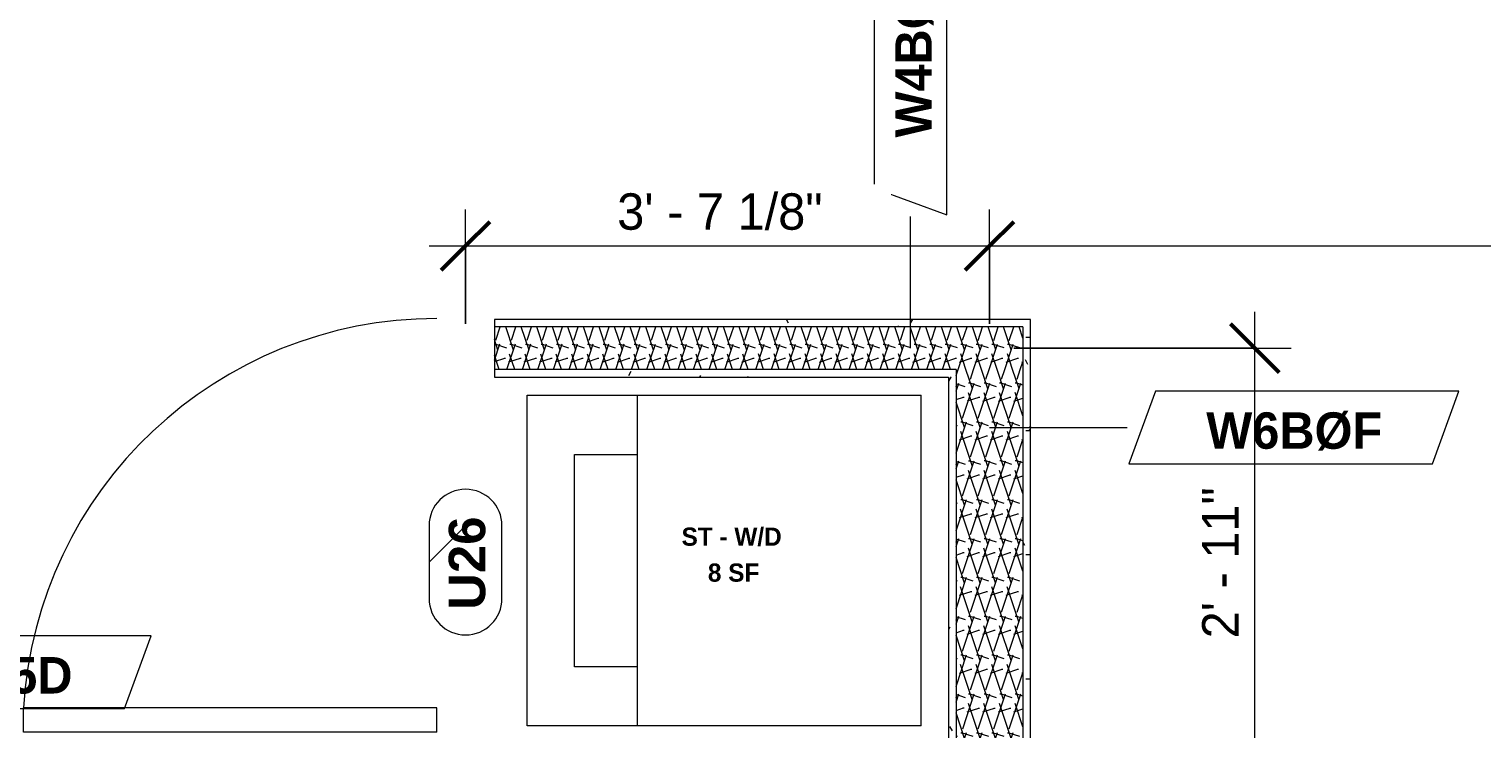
# Model space of a CAD drawing. Header units: inches. Extents: x -4058 to -1781, y 9814 to 12289.
# Drawn here: x -3128.5 to -3008.9, y 11920.4 to 11978 of the extents above; entities that cross this region are included whole.
import ezdxf

# ---------------------------------------------------------------- set-up
doc = ezdxf.new("R2010")
doc.units = ezdxf.units.IN
doc.header["$MEASUREMENT"] = 0
for name, color, linetype, lineweight in [('A-ANNO-DIMS', 211, 'Continuous', 9), ('A-ANNO-DIMS-32', 211, 'Continuous', 9), ('A-AREA-IDEN', 2, 'Continuous', 9), ('A-DOOR-2', 31, 'Continuous', 9), ('A-DOOR-IDEN', 31, 'Continuous', 9), ('A-WALL-2', 113, 'Continuous', 9), ('A-WALL-IDEN', 211, 'Continuous', 9), ('A-WALL-PATT-1', 9, 'Continuous', 9), ('P-SANR-FIXT', 6, 'Continuous', 9)]:
    doc.layers.add(name, color=color, linetype=linetype, lineweight=lineweight)
doc.styles.add('Arial_B', font='arialbd.ttf', dxfattribs={"height": 3})
doc.styles.add('Century Gothic', font='ufonts.com_century-gothic.ttf', dxfattribs={"height": 3})
doc.styles.add('Century Gothic_B', font='GOTHICB.TTF', dxfattribs={"height": 3})
doc.styles.add('Century Gothic_B_1', font='GOTHICB.TTF', dxfattribs={"height": 1.5})
doc.dimstyles.new('THE_DIMENSION_STRING', dxfattribs={"dimscale": 12, "dimtxt": 3.132505, "dimasz": 0.333333, "dimexe": 0.25, "dimexo": 0.166667, "dimgap": 0.041667, "dimtad": 1, "dimdec": 4, "dimrnd": 0.0625, "dimzin": 3, "dimdsep": 46, "dimlunit": 4, "dimtxsty": 'Century Gothic', "dimblk1": 'OBLIQUE', "dimblk2": 'OBLIQUE', "dimsah": 1, "dimcen": 0.09, "dimdle": 0.25, "dimazin": 0, "dimtfac": 1, "dimtdec": 4, "dimtix": 1, "dimtmove": 0, "dimatfit": 3, "dimfxl": 1, "dimtvp": 1, "dimtfill": 1, "dimfrac": 2, "dimtolj": 1, "dimtzin": 0, "dimarcsym": 2})
doc.dimstyles.new('THE_DIMENSION_STRING_2', dxfattribs={"dimscale": 12, "dimtxt": 3.132505, "dimasz": 0.333333, "dimexe": 0.25, "dimexo": 0.166667, "dimgap": 0.041667, "dimtad": 1, "dimdec": 4, "dimrnd": 0.0625, "dimzin": 3, "dimdsep": 46, "dimlunit": 4, "dimtxsty": 'Century Gothic', "dimblk1": 'OBLIQUE', "dimblk2": 'OBLIQUE', "dimsah": 1, "dimcen": 0.09, "dimdle": 0.25, "dimazin": 0, "dimtfac": 1, "dimtdec": 4, "dimtix": 1, "dimtmove": 0, "dimatfit": 3, "dimfxl": 1, "dimtvp": 1, "dimtfill": 1, "dimfrac": 2, "dimtolj": 1, "dimtzin": 0, "dimarcsym": 2})
pattern_1 = [(0, (0, 0), (10.24, 2.56), [0.422, -7.258, 0.422, -7.258, -40.96]), (0, (0, 0), (10.24, 2.56), [-15.36, 0.422, -14.938, 0.422, -7.258, -17.92]), (0, (0, 0), (10.24, 2.56), [-38.4, 0.422, -4.698, 0.422, -12.378]), (120, (3.84, 1.28), (-7.33702503, 7.58810013), [0.422, -7.258, 0.422, -7.258, -40.96]), (120, (3.84, 1.28), (-7.33702503, 7.58810013), [-15.36, 0.422, -14.938, 0.422, -7.258, -17.92]), (120, (3.84, 1.28), (-7.33702503, 7.58810013), [-38.4, 0.422, -4.698, 0.422, -12.378]), (240, (5.12, 6.4), (-2.90297497, -10.14810013), [0.422, -7.258, 0.422, -7.258, -40.96]), (240, (5.12, 6.4), (-2.90297497, -10.14810013), [-15.36, 0.422, -14.938, 0.422, -7.258, -17.92]), (240, (5.12, 6.4), (-2.90297497, -10.14810013), [-38.4, 0.422, -4.698, 0.422, -12.378])]
pattern_2 = [(161.57, (0.16, 0.16), (-1.279773737, -0.000426766), [0, -9.107, 1.011, 0]), (18.43, (-0.16, 0.16), (-1.279773737, 0.000426766), [0, -9.107, 1.011, 0]), (108.43, (0.16, 0.16), (0.639452382, -3.199964008), [3.035, -7.083]), (71.57, (-0.16, 0.16), (0.639452382, 3.199964008), [3.035, -7.083])]

# ---------------------------------------------------------------- blocks, each defined once
blk = doc.blocks.new('SWING - SINGLE - FLUSH - SWING - OFFSET PIVOT - 34_ x 80_ - DRYWALL FRAME-3983854-UNITS PLANS - 3RD FLOOR')
at = {"layer": 'A-DOOR-2'}
for p, q in [((15, -2.37), (15, -36.38)), ((17, -2.37), (15, -2.37)), ((17, -2.37), (17, -36.38)), ((17, -36.38), (15, -36.38))]:
    blk.add_line(p, q, dxfattribs=at)
blk.add_arc((17, -2.37), 34.07, 180, 266.6343, dxfattribs=at)
blk = doc.blocks.new('Stacked Washer and Dryer - 26_x25_ - Private-1352637-UNITS PLANS - 3RD FLOOR')
at = {"layer": 'P-SANR-FIXT'}
for p, q in [((0, 13.625), (32.4375, 13.625)), ((0, 13.625), (0, -13.625)), ((23.34375, 13.625), (23.34375, -13.625)), ((32.4375, 13.625), (32.4375, -13.625)), ((23.34375, 8.75), (28.53125, 8.75)), ((28.53125, 8.75), (28.53125, -8.75)), ((28.53125, -8.75), (23.34375, -8.75)), ((32.4375, -13.625), (0, -13.625))]:
    blk.add_line(p, q, dxfattribs=at)
blk = doc.blocks.new('DIMBLOCK124-UNITS PLANS - 3RD FLOOR')
at = {"layer": 'A-ANNO-DIMS-32'}
for p, q in [((-3027.55, 11916.74), (-3027.55, 11954.74)), ((-3047.4, 11951.74), (-3024.55, 11951.74)), ((-3027.55, 11951.74), (-3047.4, 11951.74)), ((-3028.37, 11916.74), (-3024.55, 11916.74)), ((-3027.55, 11916.74), (-3028.37, 11916.74))]:
    blk.add_line(p, q, dxfattribs=at)
at = {"layer": 'A-ANNO-DIMS-32', "lineweight": 50}
for p, q in [((-3027.55, 11951.74), (-3029.55, 11953.74)), ((-3027.55, 11951.74), (-3025.55, 11949.74)), ((-3027.55, 11916.74), (-3029.55, 11918.74)), ((-3027.55, 11916.74), (-3025.55, 11914.74))]:
    blk.add_line(p, q, dxfattribs=at)
at = {"layer": 'A-ANNO-DIMS-32', "color": 0, "insert": (-3031.89, 11927.83), "char_height": 3, "width": 15.394, "attachment_point": 1, "rotation": 90, "line_spacing_factor": 0.984502, "style": 'Century Gothic', "bg_fill": 3, "box_fill_scale": 1.25, "bg_fill_color": 256, "bg_fill_true_color": 13158600, "bg_fill_transparency": 0}
blk.add_mtext('2\' - 11"', dxfattribs=at)
blk = doc.blocks.new('_Oblique')
at = {"color": 0, "linetype": 'ByBlock', "lineweight": -2}
blk.add_line((-0.5, -0.5), (0.5, 0.5), dxfattribs=at)
blk = doc.blocks.new('Wall Tag - Arch Wall-3956453-UNITS PLANS - 3RD FLOOR')
at = {"layer": 'A-WALL-IDEN'}
for p, q in [((-0.3561, 0.0937), (-0.4244, -0.0937)), ((0.4244, 0.0937), (-0.3561, 0.0937)), ((0.3561, -0.0937), (0.4244, 0.0937)), ((-0.4244, -0.0937), (0.3561, -0.0937))]:
    blk.add_line(p, q, dxfattribs=at)
blk = doc.blocks.new('Door Tag - Type Mark-2601225-UNITS PLANS - 3RD FLOOR')
at = {"layer": 'A-DOOR-IDEN'}
for p, q in [((0.09375, 0.09375), (-0.09375, 0.09375)), ((-0.09375, -0.09375), (0.09375, -0.09375))]:
    blk.add_line(p, q, dxfattribs=at)
for centre, start, end in [((-0.09375, 0), 90, 270), ((0.09375, 0), 270, 90)]:
    blk.add_arc(centre, 0.09375, start, end, dxfattribs=at)
blk = doc.blocks.new('DIMBLOCK376-UNITS PLANS - 3RD FLOOR')
at = {"layer": 'A-ANNO-DIMS-32'}
for p, q in [((-3092.52, 11953.74), (-3092.52, 11963.16)), ((-3049.4, 11953.74), (-3049.4, 11963.16)), ((-3095.52, 11960.16), (-3049.4, 11960.16)), ((-3092.52, 11960.16), (-3092.52, 11953.74)), ((-3049.4, 11960.16), (-3049.4, 11953.74))]:
    blk.add_line(p, q, dxfattribs=at)
at = {"layer": 'A-ANNO-DIMS-32', "lineweight": 50}
for p, q in [((-3092.52, 11960.16), (-3090.52, 11962.16)), ((-3049.4, 11960.16), (-3047.4, 11962.16)), ((-3092.52, 11960.16), (-3094.52, 11958.16)), ((-3049.4, 11960.16), (-3051.4, 11958.16))]:
    blk.add_line(p, q, dxfattribs=at)
at = {"layer": 'A-ANNO-DIMS-32', "color": 0, "insert": (-3080.04, 11964.5), "char_height": 3, "width": 21.7784, "attachment_point": 1, "line_spacing_factor": 0.984502, "style": 'Century Gothic', "bg_fill": 3, "box_fill_scale": 1.25, "bg_fill_color": 256, "bg_fill_true_color": 13158600, "bg_fill_transparency": 0}
blk.add_mtext('3\' - 7 1/8"', dxfattribs=at)
blk = doc.blocks.new('DIMBLOCK377-UNITS PLANS - 3RD FLOOR')
at = {"layer": 'A-ANNO-DIMS-32'}
for p, q in [((-3049.4, 11953.74), (-3049.4, 11963.16)), ((-3049.4, 11960.16), (-2932.52, 11960.16)), ((-3049.4, 11960.16), (-3049.4, 11953.74)), ((-2935.52, 11960.98), (-2935.52, 11957.16)), ((-2935.52, 11960.16), (-2935.52, 11960.98))]:
    blk.add_line(p, q, dxfattribs=at)
at = {"layer": 'A-ANNO-DIMS-32', "lineweight": 50}
for p, q in [((-3049.4, 11960.16), (-3047.4, 11962.16)), ((-2935.52, 11960.16), (-2933.52, 11962.16)), ((-3049.4, 11960.16), (-3051.4, 11958.16)), ((-2935.52, 11960.16), (-2937.52, 11958.16))]:
    blk.add_line(p, q, dxfattribs=at)
at = {"layer": 'A-ANNO-DIMS-32', "color": 0, "insert": (-3001.54, 11964.5), "char_height": 3, "width": 21.7784, "attachment_point": 1, "line_spacing_factor": 0.984502, "style": 'Century Gothic', "bg_fill": 3, "box_fill_scale": 1.25, "bg_fill_color": 256, "bg_fill_true_color": 13158600, "bg_fill_transparency": 0}
blk.add_mtext('9\' - 5 7/8"', dxfattribs=at)

msp = doc.modelspace()

# ---------------------------------------------------------------- hatches: boundary and pattern name
at = {"layer": 'A-WALL-PATT-1'}
h = msp.add_hatch(dxfattribs=at)
h.set_pattern_fill('FP_1', color=256, style=0, pattern_type=2)
h.set_pattern_definition(pattern_1)
h.paths.add_polyline_path([(-3046.64874, 11953.4894), (-3046.02374, 11953.4894), (-3046.02374, 11954.1144), (-3090.14874, 11954.1144), (-3090.14874, 11953.4894), (-3048.7795, 11953.4894)], flags=0)
h = msp.add_hatch(dxfattribs=at)
h.set_pattern_fill('FP_5', color=256, style=0, pattern_type=2)
h.set_pattern_definition(pattern_2)
h.paths.add_polyline_path([(-3046.64874, 11949.9894), (-3046.64874, 11953.4894), (-3090.14874, 11953.4894), (-3090.14874, 11949.9894), (-3048.7795, 11949.9894)], flags=0)
h = msp.add_hatch(dxfattribs=at)
h.set_pattern_fill('FP_1', color=256, style=0, pattern_type=2)
h.set_pattern_definition(pattern_1)
h.paths.add_polyline_path([(-3046.02374, 11919.1144), (-3046.02374, 11953.4894), (-3046.64874, 11953.4894), (-3046.64874, 11919.1144)], flags=0)
h = msp.add_hatch(dxfattribs=at)
h.set_pattern_fill('FP_1', color=256, style=0, pattern_type=2)
h.set_pattern_definition(pattern_1)
h.paths.add_polyline_path([(-3052.77374, 11949.3644), (-3052.14874, 11949.3644), (-3052.14874, 11949.9894), (-3090.14874, 11949.9894), (-3090.14874, 11949.3644)], flags=0)
h = msp.add_hatch(dxfattribs=at)
h.set_pattern_fill('FP_1', color=256, style=0, pattern_type=2)
h.set_pattern_definition(pattern_1)
h.paths.add_polyline_path([(-3052.77374, 11918.4894), (-3052.14874, 11918.4894), (-3052.14874, 11949.3644), (-3052.77374, 11949.3644), (-3052.77374, 11919.1144)], flags=0)
h = msp.add_hatch(dxfattribs=at)
h.set_pattern_fill('FP_5', color=256, style=0, pattern_type=2)
h.set_pattern_definition(pattern_2)
h.paths.add_polyline_path([(-3046.64874, 11918.4894), (-3046.64874, 11949.9894), (-3052.14874, 11949.9894), (-3052.14874, 11918.4894), (-3048.7795, 11918.4894)], flags=0)

# ---------------------------------------------------------------- linework, layer by layer
at = {"layer": 'A-DOOR-IDEN'}
msp.add_line((-3092.52374, 11937.1144), (-3095.52374, 11934.1144), dxfattribs=at)
at = {"layer": 'A-WALL-2'}
for p, q in [((-3046.02374, 11954.1144), (-3090.14874, 11954.1144)), ((-3090.14874, 11954.1144), (-3090.14874, 11949.3644)), ((-3046.02374, 11919.1144), (-3046.02374, 11954.1144)), ((-3046.64874, 11953.4894), (-3090.14874, 11953.4894)), ((-3046.64874, 11953.4894), (-3046.64874, 11918.4894)), ((-3052.14874, 11949.9894), (-3090.14874, 11949.9894)), ((-3090.14874, 11949.3644), (-3052.77374, 11949.3644)), ((-3052.77374, 11949.3644), (-3052.77374, 11919.1144)), ((-3052.14874, 11949.9894), (-3052.14874, 11918.4894))]:
    msp.add_line(p, q, dxfattribs=at)
at = {"layer": 'A-WALL-IDEN'}
msp.add_line((-3055.89356, 11951.7394), (-3055.89356, 11962.58255), dxfattribs=at)

# ---------------------------------------------------------------- block references
at = {"layer": 'A-DOOR-2', "rotation": 270.000000000023}
msp.add_blockref('SWING - SINGLE - FLUSH - SWING - OFFSET PIVOT - 34_ x 80_ - DRYWALL FRAME-3983854-UNITS PLANS - 3RD FLOOR', (-3092.52374, 11937.1144), dxfattribs=at)
at = {"layer": 'A-DOOR-IDEN', "xscale": 31.99999999999999, "yscale": 31.99999999999999, "zscale": 31.99999999999999, "rotation": 89.99999999999991}
msp.add_blockref('Door Tag - Type Mark-2601225-UNITS PLANS - 3RD FLOOR', (-3092.52374, 11934.1144), dxfattribs=at)
at = {"layer": 'A-WALL-IDEN', "xscale": 31.99999999999999, "yscale": 31.99999999999999, "zscale": 31.99999999999999, "rotation": 89.99999999999991}
msp.add_blockref('Wall Tag - Arch Wall-3956453-UNITS PLANS - 3RD FLOOR', (-3055.89356, 11976.31426), dxfattribs=at)
at = {"layer": 'A-WALL-IDEN', "xscale": 31.99999999999999, "yscale": 31.99999999999999, "zscale": 31.99999999999999}
msp.add_blockref('Wall Tag - Arch Wall-3956453-UNITS PLANS - 3RD FLOOR', (-3131.99671, 11925.0394), dxfattribs=at)
at = {"layer": 'P-SANR-FIXT', "rotation": 180}
msp.add_blockref('Stacked Washer and Dryer - 26_x25_ - Private-1352637-UNITS PLANS - 3RD FLOOR', (-3055.02374, 11934.2394), dxfattribs=at)

# ---------------------------------------------------------------- texts
at = {"layer": 'A-AREA-IDEN', "char_height": 1.5, "attachment_point": 1, "style": 'Century Gothic_B_1'}
for s, insert, width in [('ST - W/D', (-3074.74132, 11936.96142), 9.696), ('8 SF', (-3072.57439, 11933.99971), 4.444)]:
    msp.add_mtext(s, dxfattribs=dict(at, insert=insert, width=width))
at = {"layer": 'A-DOOR-IDEN', "insert": (-3093.90359, 11930.18251), "char_height": 3, "width": 9.393, "attachment_point": 1, "rotation": 90, "style": 'Arial_B'}
msp.add_mtext('U26', dxfattribs=at)
at = {"layer": 'A-WALL-IDEN', "insert": (-3057.14109, 11969.09834), "char_height": 3, "width": 17.372, "attachment_point": 1, "rotation": 90, "style": 'Century Gothic_B'}
msp.add_mtext('W4BØF', dxfattribs=at)
at = {"layer": 'A-WALL-IDEN', "insert": (-3140.2583, 11926.28693), "char_height": 3, "width": 19.897, "attachment_point": 1, "style": 'Century Gothic_B'}
msp.add_mtext('W6Q.5D', dxfattribs=at)

# ---------------------------------------------------------------- next in the draw order: dimensions: what is measured, and where the dimension line sits
at = {"layer": 'A-ANNO-DIMS'}
dim = msp.add_linear_dim(base=(-3027.54626, 11951.7394), p1=(-3030.37468, 11916.7394), p2=(-3049.39874, 11951.7394), angle=90, dimstyle='THE_DIMENSION_STRING', override={"dimpost": '<>', "dimfxl": 39.836096}, dxfattribs=at)
dim.commit()
dim.dimension.update_dxf_attribs({"geometry": 'DIMBLOCK124-UNITS PLANS - 3RD FLOOR', "text_midpoint": (-3029.58399, 11934.2394)})

# ---------------------------------------------------------------- next in the draw order: linework, layer by layer
at = {"layer": 'A-WALL-IDEN'}
msp.add_line((-3049.39874, 11945.2043), (-3038.06475, 11945.2043), dxfattribs=at)

# ---------------------------------------------------------------- next in the draw order: block references
at = {"layer": 'A-WALL-IDEN', "xscale": 31.99999999999999, "yscale": 31.99999999999999, "zscale": 31.99999999999999}
msp.add_blockref('Wall Tag - Arch Wall-3956453-UNITS PLANS - 3RD FLOOR', (-3024.33304, 11945.2043), dxfattribs=at)

# ---------------------------------------------------------------- next in the draw order: texts
at = {"layer": 'A-WALL-IDEN', "insert": (-3031.54896, 11946.45183), "char_height": 3, "width": 17.372, "attachment_point": 1, "style": 'Century Gothic_B'}
msp.add_mtext('W6BØF', dxfattribs=at)

# ---------------------------------------------------------------- next in the draw order: dimensions: what is measured, and where the dimension line sits
at = {"layer": 'A-ANNO-DIMS'}
dim = msp.add_linear_dim(base=(-3049.39874, 11960.1563), p1=(-3092.52374, 11951.7394), p2=(-3049.39874, 11951.7394), dimstyle='THE_DIMENSION_STRING_2', override={"dimpost": '<>', "dimfxl": 43.125}, dxfattribs=at)
dim.commit()
dim.dimension.update_dxf_attribs({"geometry": 'DIMBLOCK376-UNITS PLANS - 3RD FLOOR', "text_midpoint": (-3070.96124, 11962.39797)})

# ---------------------------------------------------------------- next in the draw order: dimensions: what is measured, and where the dimension line sits
dim = msp.add_linear_dim(base=(-2935.52374, 11960.1563), p1=(-3049.39874, 11951.7394), p2=(-2935.52374, 11962.98473), dimstyle='THE_DIMENSION_STRING_2', override={"dimpost": '<>', "dimfxl": 114.4289}, dxfattribs=at)
dim.commit()
dim.dimension.update_dxf_attribs({"geometry": 'DIMBLOCK377-UNITS PLANS - 3RD FLOOR', "text_midpoint": (-2992.46124, 11962.39797)})

doc.saveas('drawing.dxf')
